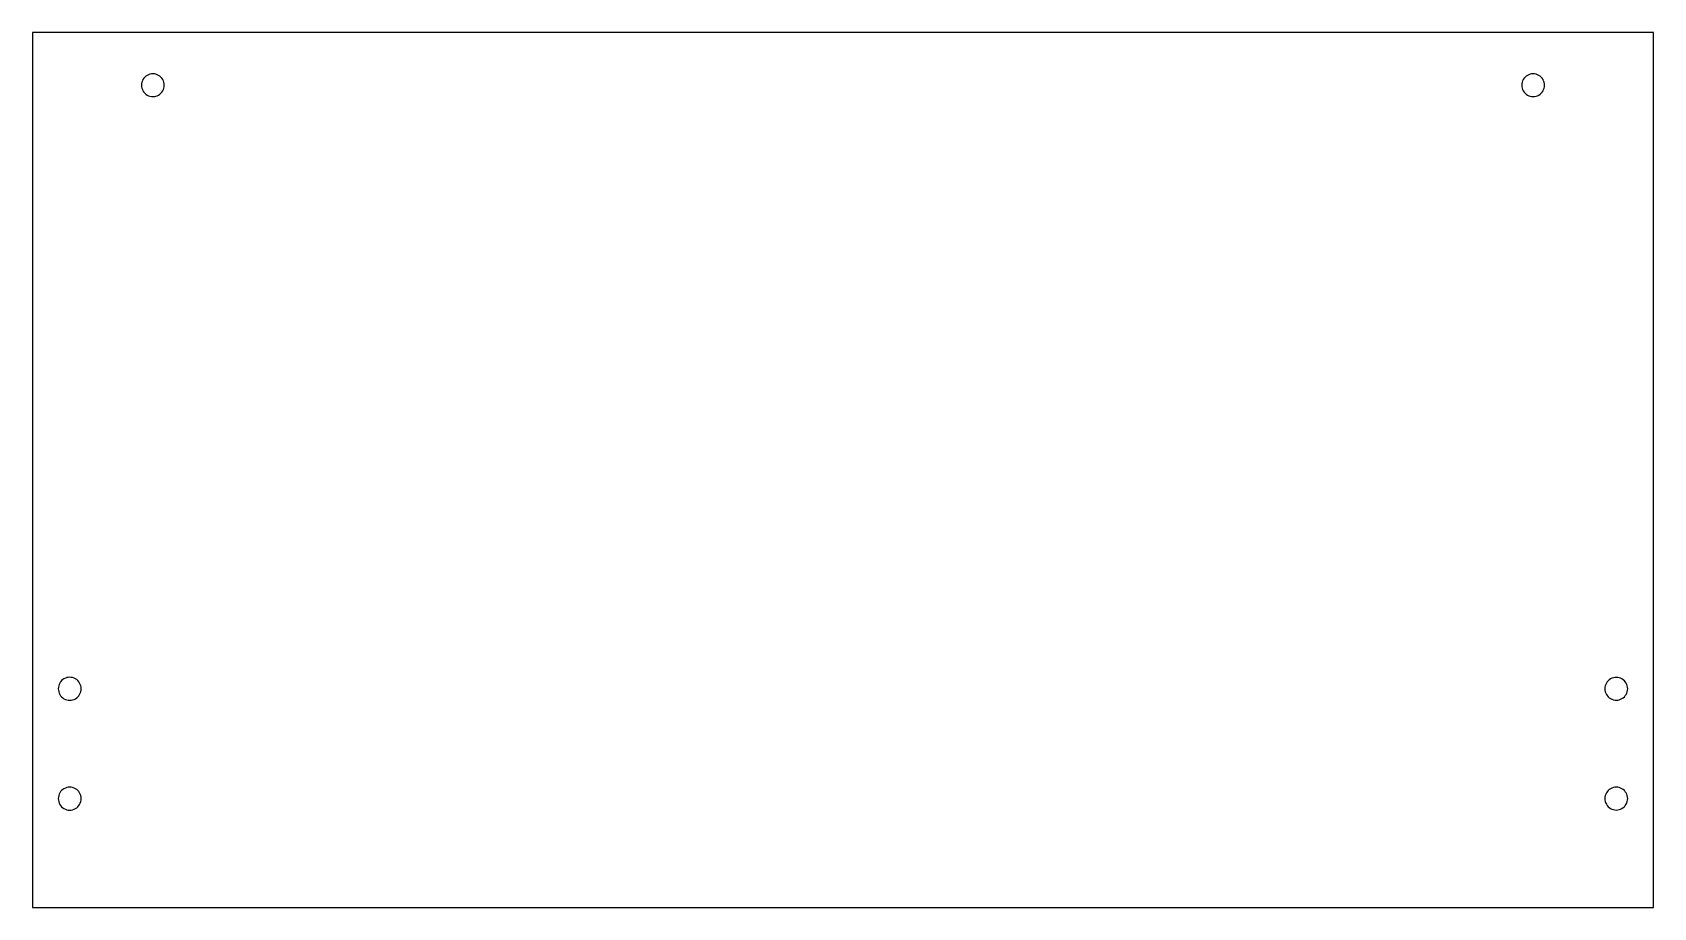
# Model space of a CAD drawing. Extents: x 0 to 313, y 0 to 169.
import ezdxf

# ---------------------------------------------------------------- set-up
doc = ezdxf.new("R2010")
doc.units = 0
doc.layers.add('ABDECKUNG', color=7, linetype='CONTINUOUS')

msp = doc.modelspace()

# ---------------------------------------------------------------- linework, layer by layer
at = {"layer": 'ABDECKUNG', "color": 7}
for points in [[(0.141111, 0.141119), (313.091125, 0.141119), (313.091125, 169.141119), (0.141111, 169.141119), (0.141111, 0.141119)], [(24.491315, 160.846438), (24.491315, 160.846438)], [(290.941252, 160.846438), (290.941252, 160.846438)], [(25.591347, 158.941128), (25.591347, 158.941128), (25.591347, 158.941128)], [(292.041298, 158.941128), (292.041298, 158.941128), (292.041298, 158.941128)], [(6.235825, 44.321808), (6.235825, 44.321808)], [(9.541087, 42.40113), (9.541087, 42.40113), (9.541087, 42.40113)], [(308.091276, 42.40113), (308.091276, 42.40113), (308.091276, 42.40113)], [(304.791195, 40.49582), (304.791195, 40.49582)], [(9.541087, 21.181124), (9.541087, 21.181124)], [(9.541087, 21.181124), (9.541087, 21.181124), (9.541087, 21.181124)], [(308.091276, 21.181124), (308.091276, 21.181124)], [(308.091276, 21.181124), (308.091276, 21.181124), (308.091276, 21.181124)], [(249.470051, 0.141119), (249.470051, 0.141119)]]:
    msp.add_lwpolyline(points, close=True, dxfattribs=at)
for points in [[(22.291252, 160.846438), (21.61055, 160.453436), (21.19122, 159.727137), (21.19122, 158.941128)], [(24.491315, 160.846438), (23.810613, 161.239444), (22.971954, 161.239444), (22.291252, 160.846438)], [(25.591347, 158.941128), (25.591347, 159.727137), (25.172018, 160.453436), (24.491315, 160.846438)], [(288.741217, 160.846438), (288.060497, 160.453436), (287.641171, 159.727137), (287.641171, 158.941128)], [(290.941252, 160.846438), (290.260561, 161.239444), (289.421909, 161.239444), (288.741217, 160.846438)], [(292.041298, 158.941128), (292.041298, 159.727137), (291.621972, 160.453436), (290.941252, 160.846438)], [(21.19122, 158.941128), (21.19122, 158.155122), (21.61055, 157.428823), (22.291252, 157.035818)], [(22.291252, 157.035818), (22.971954, 156.642815), (23.810613, 156.642815), (24.491315, 157.035818)], [(24.491315, 157.035818), (25.172018, 157.428823), (25.591347, 158.155122), (25.591347, 158.941128)], [(287.641171, 158.941128), (287.641171, 158.155122), (288.060497, 157.428823), (288.741217, 157.035818)], [(288.741217, 157.035818), (289.421909, 156.642815), (290.260561, 156.642815), (290.941252, 157.035818)], [(290.941252, 157.035818), (291.621972, 157.428823), (292.041298, 158.155122), (292.041298, 158.941128)], [(6.235825, 44.321808), (5.552433, 43.92469), (5.134591, 43.191499), (5.141242, 42.40113)], [(8.446505, 44.321808), (7.763113, 44.718923), (6.919216, 44.718923), (6.235825, 44.321808)], [(9.541087, 42.40113), (9.547739, 43.191499), (9.129896, 43.92469), (8.446505, 44.321808)], [(304.791195, 44.306441), (304.110475, 43.913438), (303.691149, 43.187139), (303.691149, 42.40113)], [(306.991258, 44.306441), (306.310538, 44.699444), (305.471887, 44.699444), (304.791195, 44.306441)], [(308.091276, 42.40113), (308.091276, 43.187139), (307.67195, 43.913438), (306.991258, 44.306441)], [(5.141242, 42.40113), (5.13459, 41.610764), (5.552433, 40.87757), (6.235825, 40.480456)], [(8.446505, 40.480456), (9.129896, 40.87757), (9.547738, 41.610764), (9.541087, 42.40113)], [(303.691149, 42.40113), (303.691149, 41.615124), (304.110475, 40.888823), (304.791195, 40.49582)], [(306.991258, 40.49582), (307.67195, 40.888823), (308.091276, 41.615124), (308.091276, 42.40113)], [(6.235825, 40.480456), (6.919216, 40.083338), (7.763113, 40.083338), (8.446505, 40.480456)], [(304.791195, 40.49582), (305.471887, 40.102817), (306.310538, 40.102817), (306.991258, 40.49582)], [(6.235825, 23.101801), (5.552433, 22.704683), (5.134591, 21.971493), (5.141242, 21.181124)], [(8.446505, 23.101801), (7.763113, 23.498916), (6.919216, 23.498916), (6.235825, 23.101801)], [(9.541087, 21.181124), (9.547739, 21.971493), (9.129896, 22.704683), (8.446505, 23.101801)], [(304.791195, 23.086434), (304.110475, 22.693431), (303.691149, 21.967132), (303.691149, 21.181124)], [(306.991258, 23.086434), (306.310538, 23.47944), (305.471887, 23.47944), (304.791195, 23.086434)], [(308.091276, 21.181124), (308.091276, 21.967132), (307.67195, 22.693431), (306.991258, 23.086434)], [(5.141242, 21.181124), (5.13459, 20.390757), (5.552433, 19.657564), (6.235825, 19.260449)], [(6.235825, 19.260449), (6.919216, 18.863333), (7.763113, 18.863333), (8.446505, 19.260449)], [(8.446505, 19.260449), (9.129896, 19.657564), (9.547738, 20.390757), (9.541087, 21.181124)], [(303.691149, 21.181124), (303.691149, 20.395118), (304.110475, 19.668816), (304.791195, 19.275814)], [(304.791195, 19.275814), (305.471887, 18.88281), (306.310538, 18.88281), (306.991258, 19.275814)], [(306.991258, 19.275814), (307.67195, 19.668816), (308.091276, 20.395118), (308.091276, 21.181124)]]:
    msp.add_open_spline(points, degree=3, dxfattribs=at)

doc.saveas('drawing.dxf')
